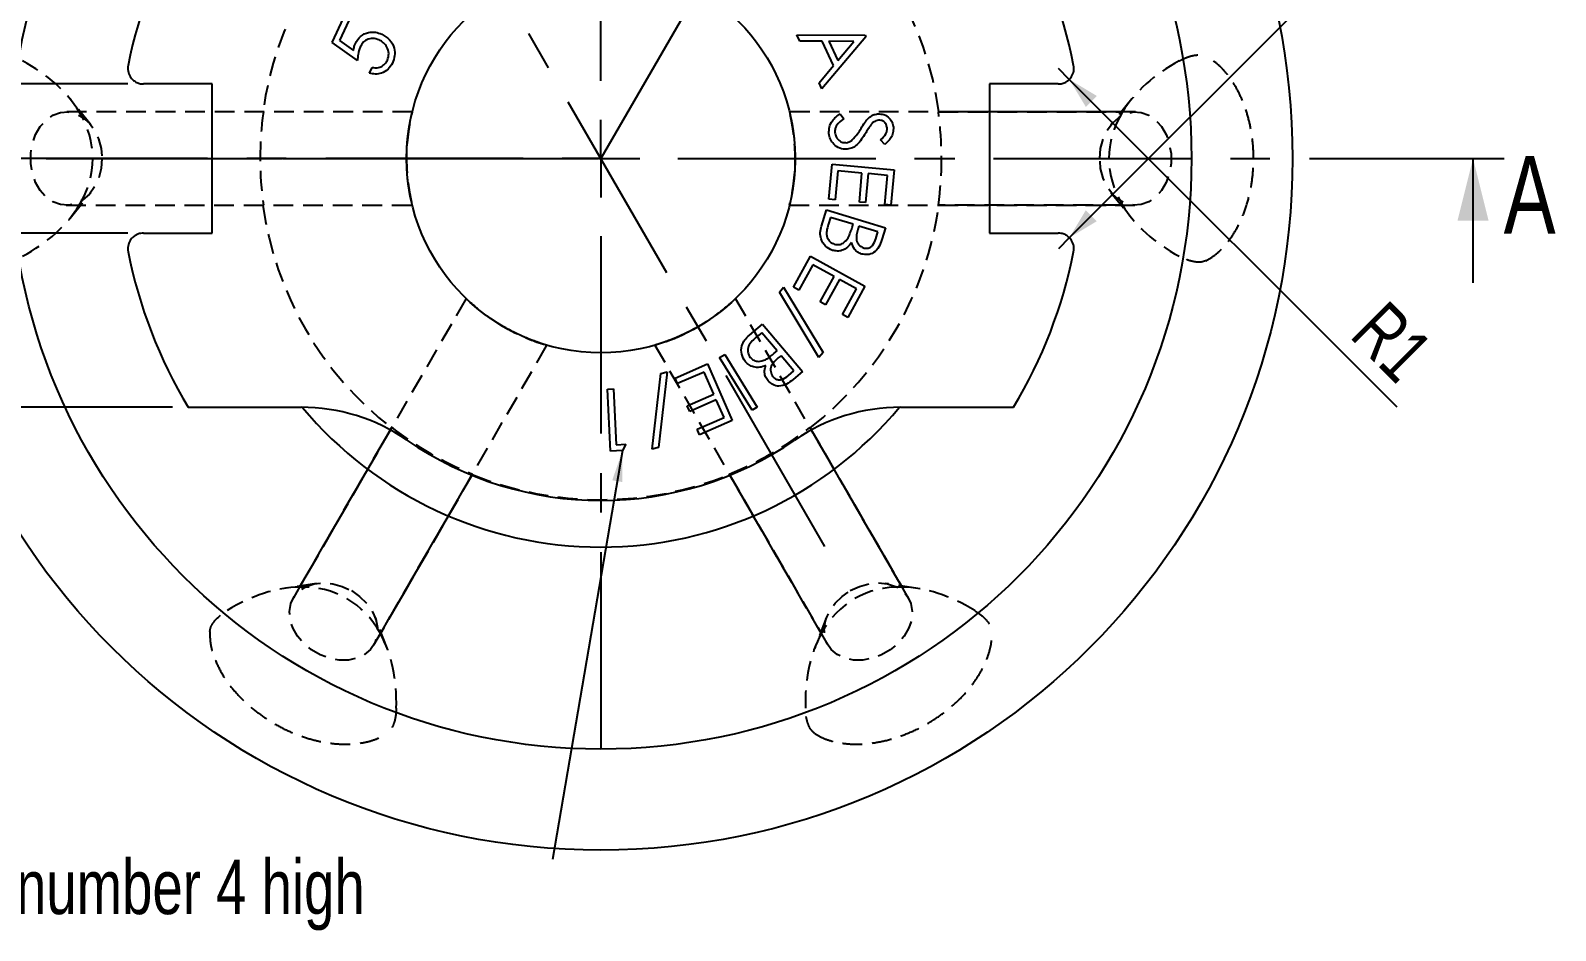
# Model space of a CAD drawing. Header units: millimetres. Extents: x 8 to 412, y 8 to 289.
# Drawn here: x 57.1 to 155.2, y 87.8 to 145.7 of the extents above; entities that cross this region are included whole.
import ezdxf

# ---------------------------------------------------------------- set-up
doc = ezdxf.new("R2010")
doc.units = ezdxf.units.MM
doc.linetypes.add('CENTERX2', pattern=[20.32, 12.7, -2.54, 2.54, -2.54])
doc.linetypes.add('HIDDEN', pattern=[1.905, 1.27, -0.635])
for name, color, linetype in [('CENTERLINE', 4, 'CENTERX2'), ('DIMENSIONS', 2, 'Continuous'), ('HIDDEN', 3, 'HIDDEN'), ('TEXT', 2, 'Continuous')]:
    doc.layers.add(name, color=color, linetype=linetype)
doc.layers.add('OUTLINE', color=7, linetype='Continuous', lineweight=25)
doc.styles.add('SLDTEXTSTYLE0', font='TXT', dxfattribs={"width": 0.75})
doc.dimstyles.new('SLDDIMSTYLE0', dxfattribs={"dimtxt": 3.5, "dimasz": 2, "dimexe": 0, "dimexo": 0.0625, "dimgap": 0.875, "dimtad": 1, "dimrnd": 1e-09, "dimzin": 12, "dimdsep": 46, "dimtxsty": 'SLDTEXTSTYLE0', "dimsah": 1, "dimcen": 0.09, "dimadec": 0, "dimazin": 3, "dimtfac": 1, "dimtofl": 0, "dimtmove": 0, "dimatfit": 3, "dimfxl": 0, "dimfrac": 2, "dimtolj": 1, "dimtzin": 12, "dimarcsym": 0})
doc.dimstyles.new('SLDDIMSTYLE1', dxfattribs={"dimtxt": 3.5, "dimasz": 2, "dimexe": 0, "dimexo": 0.0625, "dimgap": 0.875, "dimtad": 1, "dimrnd": 1e-09, "dimzin": 12, "dimdsep": 46, "dimtxsty": 'SLDTEXTSTYLE0', "dimsah": 1, "dimcen": 0, "dimadec": 0, "dimazin": 3, "dimtfac": 1, "dimtofl": 0, "dimtmove": 0, "dimatfit": 3, "dimfxl": 0, "dimfrac": 2, "dimtolj": 1, "dimtzin": 12, "dimarcsym": 0})
doc.dimstyles.new('SLDDIMSTYLE3', dxfattribs={"dimtxt": 3.5, "dimasz": 2, "dimexe": 0, "dimexo": 0.0625, "dimgap": 0.875, "dimtad": 1, "dimrnd": 1e-09, "dimzin": 12, "dimdsep": 46, "dimtxsty": 'SLDTEXTSTYLE0', "dimsah": 1, "dimcen": 0.09, "dimadec": 0, "dimazin": 3, "dimtol": 1, "dimtp": 0.1, "dimtfac": 1, "dimtofl": 0, "dimtmove": 0, "dimatfit": 3, "dimfxl": 0, "dimfrac": 2, "dimtolj": 1, "dimarcsym": 0})
doc.dimstyles.new('SLDDIMSTYLE4', dxfattribs={"dimtxt": 3.5, "dimasz": 2, "dimexe": 0, "dimexo": 0.0625, "dimgap": 0.875, "dimtad": 1, "dimrnd": 1e-09, "dimzin": 12, "dimdsep": 46, "dimtxsty": 'SLDTEXTSTYLE0', "dimsah": 1, "dimcen": 0, "dimadec": 0, "dimazin": 3, "dimtfac": 1, "dimtofl": 0, "dimtmove": 0, "dimatfit": 3, "dimfxl": 0, "dimfrac": 2, "dimtolj": 1, "dimtzin": 12, "dimarcsym": 0})
doc.dimstyles.new('SLDDIMSTYLE5', dxfattribs={"dimtxt": 0.18, "dimasz": 2, "dimexe": 0, "dimexo": 0.0625, "dimgap": 0, "dimtad": 0, "dimtih": 1, "dimtoh": 1, "dimdec": 0, "dimrnd": 1e-09, "dimzin": 0, "dimdsep": 46, "dimtxsty": 'Standard', "dimsah": 1, "dimcen": 0.09, "dimadec": 0, "dimazin": 0, "dimtfac": 2, "dimtdec": 0, "dimtofl": 0, "dimtmove": 0, "dimatfit": 3, "dimfxl": 0, "dimfrac": 2, "dimtolj": 1, "dimtzin": 0, "dimarcsym": 0})

# ---------------------------------------------------------------- blocks, each defined once
blk = doc.blocks.new('_D')
at = {"layer": 'DIMENSIONS'}
for p, q in [((66.227, 153.43), (21.779, 153.43)), ((23.779, 153.43), (23.779, 121.43)), ((66.227, 121.43), (21.779, 121.43))]:
    blk.add_line(p, q, dxfattribs=at)
for points in [[(23.779, 153.43), (23.279, 151.43), (24.279, 151.43)], [(23.779, 121.43), (24.279, 123.43), (23.279, 123.43)]]:
    blk.add_solid(points, dxfattribs=at)
at = {"layer": 'DIMENSIONS', "insert": (19.267, 134.845), "char_height": 3.5, "attachment_point": 1, "rotation": 90, "style": 'SLDTEXTSTYLE0'}
blk.add_mtext('32', dxfattribs=at)
blk = doc.blocks.new('_D_1')
at = {"layer": 'DIMENSIONS'}
for q in [(122.6, 187.349), (93.779, 137.43)]:
    blk.add_line((104.779, 156.482), q, dxfattribs=at)
blk.add_solid([(104.779, 156.482), (106.212, 157.964), (105.346, 158.464)], dxfattribs=at)
at = {"layer": 'DIMENSIONS', "char_height": 3.5, "attachment_point": 1, "rotation": 60, "style": 'SLDTEXTSTYLE0'}
for s, insert in [('22', (115.317, 183.751)), ('R', (113.9, 181.297))]:
    blk.add_mtext(s, dxfattribs=dict(at, insert=insert))
blk = doc.blocks.new('_D_3')
at = {"layer": 'DIMENSIONS'}
for p, q in [((63.345, 142.23), (30.683, 142.23)), ((32.683, 142.23), (32.683, 132.63)), ((63.345, 132.63), (30.683, 132.63))]:
    blk.add_line(p, q, dxfattribs=at)
for points in [[(32.683, 142.23), (32.183, 140.23), (33.183, 140.23)], [(32.683, 132.63), (33.183, 134.63), (32.183, 134.63)]]:
    blk.add_solid(points, dxfattribs=at)
at = {"layer": 'DIMENSIONS', "attachment_point": 1, "rotation": 90, "style": 'SLDTEXTSTYLE0'}
for s, insert, char_height in [('0,10', (25.215, 138.901), 2.5), ('0', (29.183, 138.901), 2.5), ('+', (25.215, 136.881), 2.5), ('9,6', (28.171, 129.494), 3.5)]:
    blk.add_mtext(s, dxfattribs=dict(at, insert=insert, char_height=char_height))
blk = doc.blocks.new('_D_4')
at = {"layer": 'DIMENSIONS'}
for q in [(147.048, 155.465), (123.213, 131.63)]:
    blk.add_line((123.92, 132.337), q, dxfattribs=at)
blk.add_solid([(123.92, 132.337), (125.687, 133.397), (124.98, 134.105)], dxfattribs=at)
at = {"layer": 'DIMENSIONS', "insert": (140.033, 154.815), "char_height": 3.5, "attachment_point": 1, "rotation": 45, "style": 'SLDTEXTSTYLE0'}
blk.add_mtext('R1', dxfattribs=at)
blk = doc.blocks.new('_D_5')
at = {"layer": 'DIMENSIONS'}
for q in [(123.213, 143.23), (144.995, 121.447)]:
    blk.add_line((123.92, 142.523), q, dxfattribs=at)
blk.add_solid([(123.92, 142.523), (124.98, 140.755), (125.687, 141.462)], dxfattribs=at)
at = {"layer": 'DIMENSIONS', "insert": (144.344, 128.46), "char_height": 3.5, "attachment_point": 1, "rotation": 315, "style": 'SLDTEXTSTYLE0'}
blk.add_mtext('R1', dxfattribs=at)
blk = doc.blocks.new('SW_CENTERMARKSYMBOL_0')
at = {"layer": 'CENTERLINE', "color": 0}
for p, q in [((0, 5), (0, 44.954)), ((0, 0), (0, 2.5)), ((-5, 0), (-40.5, 0)), ((0, 0), (-2.5, 0)), ((0, 0), (0, -2.5)), ((0, 0), (2.5, 0)), ((5, 0), (40.5, 0)), ((0, -5), (0, -40.5))]:
    blk.add_line(p, q, dxfattribs=at)

msp = doc.modelspace()

# ---------------------------------------------------------------- linework, layer by layer
at = {"layer": 'CENTERLINE'}
for p, q in [((108.18869, 112.47056), (79.25191, 162.59053)), ((37.76754, 137.4297), (151.89456, 137.4297)), ((60.59304, 137.4297), (93.64707, 137.4297))]:
    msp.add_line(p, q, dxfattribs=at)
at = {"layer": 'CENTERLINE', "linetype": 'Continuous'}
msp.add_line((149.89456, 129.4297), (149.89456, 137.4297), dxfattribs=at)
at = {"layer": 'CENTERLINE'}
msp.add_solid([(149.89456, 137.4297), (148.89456, 133.4297), (150.89456, 133.4297)], dxfattribs=at)
at = {"layer": 'HIDDEN'}
for p, q in [((81.64206, 140.4297), (59.37803, 140.4297)), ((60.95928, 139.60667), (59.62198, 141.26195)), ((72.03449, 140.4297), (72.06415, 140.4297)), ((128.179, 140.4297), (105.91487, 140.4297)), ((115.49289, 140.4297), (127.34427, 140.4297)), ((115.52254, 140.4297), (115.49289, 140.4297)), ((127.3518, 140.4297), (115.52254, 140.4297)), ((127.93506, 141.26195), (126.59775, 139.60667)), ((127.34427, 140.4297), (127.3518, 140.4297)), ((59.37803, 134.4297), (81.64216, 134.4297)), ((59.62198, 133.59746), (60.95928, 135.25274)), ((72.03449, 134.4297), (72.06415, 134.4297)), ((105.91498, 134.4297), (128.179, 134.4297)), ((115.49289, 134.4297), (127.34427, 134.4297)), ((115.52254, 134.4297), (115.49289, 134.4297)), ((127.3518, 134.4297), (115.52254, 134.4297)), ((126.59775, 135.25274), (127.93506, 133.59746)), ((127.34427, 134.4297), (127.3518, 134.4297)), ((85.11221, 128.41922), (73.9802, 109.13801)), ((113.57684, 109.13801), (102.44477, 128.41931)), ((79.17635, 106.13801), (90.30842, 125.41931)), ((97.24867, 125.41922), (108.38068, 106.13801)), ((74.3938, 109.85439), (80.30843, 120.09883)), ((80.32326, 120.12451), (74.39757, 109.86091)), ((80.30843, 120.09883), (80.32326, 120.12451)), ((107.23378, 120.12451), (113.15947, 109.86091)), ((107.2486, 120.09883), (107.23378, 120.12451)), ((113.16323, 109.85439), (107.2486, 120.09883)), ((79.58995, 106.85439), (85.50458, 117.09883)), ((85.51941, 117.12451), (79.59372, 106.86091)), ((85.50458, 117.09883), (85.51941, 117.12451)), ((102.05245, 117.09883), (102.03763, 117.12451)), ((102.03763, 117.12451), (107.96332, 106.86091)), ((107.96708, 106.85439), (102.05245, 117.09883)), ((75.48359, 110.0959), (73.38143, 109.7654)), ((114.17561, 109.7654), (112.07344, 110.0959)), ((74.39757, 109.86091), (74.3938, 109.85439)), ((113.15947, 109.86091), (113.16323, 109.85439)), ((80.01907, 105.93315), (79.25421, 107.91893)), ((108.30283, 107.91893), (107.53796, 105.93315)), ((79.59372, 106.86091), (79.58995, 106.85439)), ((107.96332, 106.86091), (107.96708, 106.85439))]:
    msp.add_line(p, q, dxfattribs=at)
at = {"layer": 'HIDDEN', "flags": 128}
for points in [[(61.67616, 137.4297), (61.62243, 136.78479), (61.46376, 136.17004), (61.20756, 135.61418), (60.86581, 135.14322), (60.4545, 134.77917), (59.99285, 134.53905), (59.50245, 134.4341), (59.00623, 134.46922), (58.5274, 134.64277), (58.08835, 134.94664), (57.70959, 135.36661), (57.40886, 135.88304), (57.2002, 136.4718), (57.09337, 137.10535), (57.09337, 137.75406), (57.2002, 138.38761), (57.40886, 138.97637), (57.70959, 139.4928), (58.08835, 139.91277), (58.5274, 140.21663), (59.00623, 140.39018), (59.50245, 140.4253), (59.99285, 140.32035), (60.4545, 140.08024), (60.86581, 139.71619), (61.20756, 139.24523), (61.46376, 138.68937), (61.62243, 138.07462), (61.67616, 137.4297)], [(125.88087, 137.4297), (125.9346, 138.07462), (126.09327, 138.68937), (126.34948, 139.24523), (126.69122, 139.71619), (127.10254, 140.08024), (127.56419, 140.32035), (128.05459, 140.4253), (128.5508, 140.39018), (129.02963, 140.21663), (129.46869, 139.91277), (129.84744, 139.4928), (130.14818, 138.97637), (130.35684, 138.38761), (130.46367, 137.75406), (130.46367, 137.10535), (130.35684, 136.4718), (130.14818, 135.88304), (129.84744, 135.36661), (129.46869, 134.94664), (129.02963, 134.64277), (128.5508, 134.46922), (128.05459, 134.4341), (127.56419, 134.53905), (127.10254, 134.77917), (126.69122, 135.14322), (126.34948, 135.61418), (126.09327, 136.17004), (125.9346, 136.78479), (125.88087, 137.4297)], [(77.72734, 109.62825), (78.25899, 109.25926), (78.71204, 108.81447), (79.06533, 108.31466), (79.30232, 107.78322), (79.41194, 107.24499), (79.38906, 106.72513), (79.23475, 106.24796), (78.95623, 105.83579), (78.56651, 105.50788), (78.08383, 105.27958), (77.53075, 105.16155), (76.93314, 105.15932), (76.31893, 105.273), (75.71685, 105.49726), (75.15504, 105.82161), (74.65979, 106.2309), (74.25424, 106.70599), (73.95736, 107.22465), (73.78303, 107.76264), (73.73941, 108.29481), (73.82853, 108.79626), (74.04622, 109.24356), (74.3823, 109.61578), (74.82108, 109.89552), (75.34201, 110.06971), (75.92075, 110.13019), (76.53023, 110.07414), (77.14197, 109.90417), (77.72734, 109.62825)], [(109.82969, 109.62825), (110.41507, 109.90417), (111.0268, 110.07414), (111.63629, 110.13019), (112.21503, 110.06971), (112.73596, 109.89552), (113.17473, 109.61578), (113.51082, 109.24356), (113.72851, 108.79626), (113.81763, 108.29481), (113.774, 107.76264), (113.59967, 107.22465), (113.30279, 106.70599), (112.89725, 106.2309), (112.40199, 105.82161), (111.84019, 105.49726), (111.23811, 105.273), (110.6239, 105.15932), (110.02628, 105.16155), (109.4732, 105.27958), (108.99052, 105.50788), (108.60081, 105.83579), (108.32229, 106.24796), (108.16798, 106.72513), (108.1451, 107.24499), (108.25472, 107.78322), (108.49171, 108.31466), (108.84499, 108.81447), (109.29805, 109.25926), (109.82969, 109.62825)]]:
    msp.add_lwpolyline(points, dxfattribs=at)
at = {"layer": 'HIDDEN'}
for radius, start, end in [(21.95, 127.8554454, 172.1445546), (21.95, 7.8554454, 52.1445546), (21.92063, 172.1339617, 187.8660383), (21.92063, 352.1339617, 7.8660383), (21.95, 187.8554454, 232.1445546), (21.95, 307.8554454, 352.1445546), (21.92063, 232.1339617, 247.8660383), (21.92063, 292.1339617, 307.8660383), (21.95, 247.8554454, 292.1445546)]:
    msp.add_arc((93.77852, 137.4297), radius, start, end, dxfattribs=at)
for centre, major_axis, start_param, end_param in [((49.0598, 137.4297), (-12.01087, 0), 3.52352498, 4.03791479), ((138.49723, 137.4297), (12.01087, 0), 2.24527051, 2.75966032), ((49.20599, 137.4297), (-11.88231, 0), 2.75531091, 3.5278744), ((138.35104, 137.4297), (11.88231, 0), 2.75531091, 3.5278744), ((49.0598, 137.4297), (-12.01087, 0), 2.24527051, 2.75966032), ((138.49723, 137.4297), (12.01087, 0), 3.52352498, 4.03791479), ((71.49225, 98.82876), (-5.94115, -10.29038), 2.75531091, 3.5278744), ((116.06478, 98.82876), (5.94115, -10.29038), 2.75531091, 3.5278744), ((71.41916, 98.70216), (-6.00543, -10.40171), 3.52352498, 4.03791479), ((116.13788, 98.70216), (6.00543, -10.40171), 2.24527051, 2.75966032), ((71.41916, 98.70216), (-6.00543, -10.40171), 2.24527051, 2.75966032), ((116.13788, 98.70216), (6.00543, -10.40171), 3.52352498, 4.03791479)]:
    msp.add_ellipse(centre, major_axis=major_axis, ratio=0.67014833, start_param=start_param, end_param=end_param, dxfattribs=at)
for points, knots in [([(130.99661, 143.71631), (131.0505, 143.74438), (131.27871, 143.86326), (131.69967, 144.0313), (132.20046, 144.12063), (132.52518, 144.08367), (132.66462, 144.0226), (132.7044, 144.00518)], [0, 0, 0, 0, 0.08558019, 0.36242707, 0.64019115, 0.89737032, 1, 1, 1, 1]), ([(132.7044, 130.85422), (132.89756, 130.96558), (133.28384, 131.18825), (133.87487, 131.73727), (134.45278, 132.48214), (134.96603, 133.41918), (135.36083, 134.46968), (135.62771, 135.56074), (135.76712, 136.68655), (135.78799, 137.79682), (135.69075, 138.88427), (135.48939, 139.92149), (135.18676, 140.88914), (134.7954, 141.77605), (134.3253, 142.55367), (133.80454, 143.19129), (133.25874, 143.68757), (132.88919, 143.8993), (132.7044, 144.00518)], [0, 0, 0, 0, 0.06128925, 0.12255993, 0.19451723, 0.26643912, 0.33219825, 0.39794028, 0.45927827, 0.52061284, 0.58008382, 0.63956066, 0.69927324, 0.75899909, 0.82086592, 0.8827525, 0.94136841, 1, 1, 1, 1]), ([(60.21277, 140.4297), (60.21065, 140.4297), (60.20816, 140.4297), (60.20561, 140.4297), (60.20524, 140.4297)], [0, 0, 0, 0, 0.85250721, 1, 1, 1, 1]), ([(81.27852, 137.4297), (81.28413, 137.15132), (81.29533, 136.5953), (81.3732, 135.85019), (81.48209, 135.14743), (81.58162, 134.68903), (81.63531, 134.46144), (81.6507, 134.40385), (81.62141, 134.51589), (81.54267, 134.86166), (81.43502, 135.41302), (81.341, 136.12304), (81.29096, 136.77275), (81.2741, 137.38029), (81.28625, 137.99423), (81.33405, 138.67638), (81.41107, 139.27224), (81.49239, 139.74544), (81.56977, 140.11827), (81.63041, 140.38004), (81.65105, 140.45718), (81.62907, 140.37216), (81.57351, 140.13453), (81.47302, 139.66357), (81.36036, 138.92039), (81.2901, 138.15512), (81.28204, 137.65053), (81.27852, 137.4297)], [0, 0, 0, 0, 0.03407832, 0.06806357, 0.10408246, 0.15978098, 0.19968015, 0.23964054, 0.29156341, 0.34348089, 0.40575986, 0.44633036, 0.47469122, 0.49795274, 0.52125918, 0.54950071, 0.59211584, 0.62879919, 0.66555477, 0.71758463, 0.7696044, 0.80692831, 0.84420021, 0.89696079, 0.93811461, 0.97291703, 1, 1, 1, 1]), ([(106.27852, 137.4297), (106.27291, 137.70809), (106.2617, 138.26411), (106.18383, 139.00922), (106.07494, 139.71198), (105.97542, 140.17038), (105.92172, 140.39796), (105.90634, 140.45556), (105.93563, 140.34352), (106.01436, 139.99775), (106.12201, 139.44639), (106.21604, 138.73637), (106.26608, 138.08666), (106.28293, 137.47912), (106.27079, 136.86518), (106.22299, 136.18303), (106.14596, 135.58716), (106.06464, 135.11397), (105.98727, 134.74114), (105.92662, 134.47937), (105.90598, 134.40223), (105.92797, 134.48724), (105.98353, 134.72488), (106.08401, 135.19584), (106.19668, 135.93902), (106.26694, 136.70429), (106.27499, 137.20888), (106.27852, 137.4297)], [0, 0, 0, 0, 0.03407832, 0.06806357, 0.10408246, 0.15978098, 0.19968015, 0.23964054, 0.29156341, 0.34348089, 0.40575986, 0.44633036, 0.47469122, 0.49795274, 0.52125918, 0.54950071, 0.59211584, 0.62879919, 0.66555477, 0.71758463, 0.7696044, 0.80692831, 0.84420021, 0.89696079, 0.93811461, 0.97291703, 1, 1, 1, 1]), ([(60.21277, 134.4297), (60.21065, 134.4297), (60.20816, 134.4297), (60.20561, 134.4297), (60.20524, 134.4297)], [0, 0, 0, 0, 0.85250721, 1, 1, 1, 1]), ([(132.7044, 130.85422), (132.59169, 130.81441), (132.36588, 130.73464), (131.89072, 130.78188), (131.41709, 130.93163), (131.12499, 131.07854), (130.99661, 131.1431)], [0, 0, 0, 0, 0.27001182, 0.54099607, 0.79825642, 1, 1, 1, 1]), ([(87.52852, 126.60439), (87.77241, 126.47005), (88.25954, 126.20175), (88.94376, 125.89663), (89.60681, 125.63955), (90.05356, 125.49654), (90.2775, 125.42925), (90.33508, 125.41377), (90.2234, 125.44443), (89.88459, 125.54913), (89.35327, 125.73158), (88.69136, 126.00516), (88.10368, 126.28668), (87.5691, 126.57586), (87.04349, 126.89334), (86.47663, 127.27581), (85.99911, 127.64045), (85.62997, 127.94747), (85.34578, 128.2009), (85.1494, 128.3843), (85.09291, 128.44075), (85.15555, 128.3792), (85.33357, 128.21227), (85.69119, 127.88977), (86.27846, 127.4206), (86.90608, 126.97712), (87.33904, 126.71785), (87.52852, 126.60439)], [0, 0, 0, 0, 0.03407832, 0.06806358, 0.10408247, 0.15978099, 0.19968016, 0.23964055, 0.29156342, 0.3434809, 0.40575987, 0.44633037, 0.47469122, 0.49795275, 0.52125918, 0.54950072, 0.59211584, 0.62879919, 0.66555478, 0.71758464, 0.76960441, 0.80692833, 0.84420022, 0.8969608, 0.93811462, 0.97291703, 1, 1, 1, 1]), ([(100.02852, 126.60439), (100.2668, 126.74844), (100.74273, 127.03615), (101.34908, 127.47615), (101.90324, 127.92182), (102.25046, 128.23722), (102.42071, 128.39751), (102.4629, 128.43963), (102.38051, 128.35825), (102.12043, 128.11717), (101.69676, 127.74826), (101.12888, 127.31183), (100.59124, 126.94364), (100.07352, 126.62527), (99.53576, 126.32882), (98.9211, 126.02914), (98.36655, 125.79791), (97.9161, 125.63174), (97.55453, 125.51233), (97.29751, 125.43397), (97.22038, 125.41327), (97.305, 125.43674), (97.53858, 125.50745), (97.99668, 125.6559), (98.69663, 125.92992), (99.3945, 126.25171), (99.83552, 126.49703), (100.02852, 126.60439)], [0, 0, 0, 0, 0.03407831, 0.06806356, 0.10408246, 0.15978097, 0.19968015, 0.23964054, 0.2915634, 0.34348089, 0.40575985, 0.44633035, 0.47469121, 0.49795274, 0.52125916, 0.54950071, 0.59211583, 0.62879918, 0.66555476, 0.71758463, 0.76960439, 0.80692831, 0.8442002, 0.89696078, 0.9381146, 0.97291702, 1, 1, 1, 1]), ([(68.62104, 107.00664), (68.64292, 107.12415), (68.68674, 107.3596), (68.96523, 107.74748), (69.33174, 108.08278), (69.60501, 108.26229), (69.72511, 108.34119)], [0, 0, 0, 0, 0.27001181, 0.540995256, 0.798255172, 1, 1, 1, 1]), ([(117.83192, 108.34119), (117.88318, 108.30856), (118.10024, 108.17036), (118.45625, 107.88982), (118.784, 107.50079), (118.91435, 107.20109), (118.93119, 107.0498), (118.93599, 107.00664)], [0, 0, 0, 0, 0.08558113, 0.36242768, 0.64019174, 0.89736995, 1, 1, 1, 1]), ([(68.62104, 107.00664), (68.6209, 106.78368), (68.6206, 106.33782), (68.80055, 105.55146), (69.15667, 104.67854), (69.71155, 103.76554), (70.4239, 102.89837), (71.23535, 102.12173), (72.14062, 101.43809), (73.09172, 100.86488), (74.08209, 100.40536), (75.08103, 100.06114), (76.07036, 99.8394), (77.03412, 99.73488), (77.94261, 99.75317), (78.75519, 99.88536), (79.45788, 100.1099), (79.82602, 100.32407), (80.01011, 100.43116)], [0, 0, 0, 0, 0.06128927, 0.12255998, 0.19451721, 0.26643903, 0.33219833, 0.39794017, 0.45927828, 0.52061275, 0.58008382, 0.63956064, 0.69927321, 0.75899907, 0.82086585, 0.88275251, 0.94136849, 1, 1, 1, 1]), ([(107.54693, 100.43116), (107.73994, 100.31955), (108.12592, 100.09637), (108.8969, 99.85903), (109.83094, 99.73098), (110.89906, 99.75501), (112.00622, 99.93835), (113.08454, 100.25276), (114.12922, 100.69493), (115.10119, 101.23199), (115.99433, 101.85993), (116.7919, 102.55292), (117.4786, 103.29884), (118.051, 104.08122), (118.4894, 104.87714), (118.78121, 105.64695), (118.9381, 106.36777), (118.93669, 106.79366), (118.93599, 107.00664)], [0, 0, 0, 0, 0.06128923, 0.12255993, 0.19451722, 0.2664391, 0.3321983, 0.39794025, 0.45927827, 0.52061282, 0.58008384, 0.63956066, 0.69927317, 0.75899909, 0.82086584, 0.88275244, 0.94136845, 1, 1, 1, 1]), ([(80.61383, 102.05459), (80.6112, 101.99388), (80.60004, 101.7368), (80.53509, 101.28822), (80.36206, 100.80986), (80.16769, 100.54713), (80.04508, 100.4569), (80.01011, 100.43116)], [0, 0, 0, 0, 0.08557978, 0.3624268, 0.64019151, 0.89737005, 1, 1, 1, 1]), ([(107.54693, 100.43116), (107.45609, 100.50886), (107.2741, 100.66453), (107.07743, 101.09965), (106.97031, 101.58471), (106.95148, 101.91112), (106.94321, 102.05459)], [0, 0, 0, 0, 0.27001147, 0.54099666, 0.79825553, 1, 1, 1, 1])]:
    msp.add_open_spline(points, degree=3, knots=knots, dxfattribs=at)
at = {"layer": 'OUTLINE'}
for p, q in [((76.48472, 144.90502), (77.21389, 146.46833)), ((77.55764, 146.30807), (76.95748, 145.02201)), ((106.38893, 145.38789), (110.79037, 145.35824)), ((106.57563, 144.98565), (106.38893, 145.38789)), ((110.83124, 145.2701), (108.00351, 141.91033)), ((110.79037, 145.35824), (110.83124, 145.2701)), ((78.12094, 143.73675), (76.48472, 144.90502)), ((76.95748, 145.02201), (77.85812, 144.38499)), ((108.02515, 144.97203), (106.57563, 144.98565)), ((108.7471, 143.41674), (108.02515, 144.97203)), ((110.04518, 144.95841), (108.44903, 144.97203)), ((108.44903, 144.97203), (109.02194, 143.73805)), ((109.02194, 143.73805), (110.04518, 144.95841)), ((78.89257, 142.92506), (79.06565, 143.29605)), ((107.82323, 142.29815), (108.7471, 143.41674)), ((108.00351, 141.91033), (107.82323, 142.29815)), ((68.77852, 142.2297), (64.34452, 142.2297)), ((68.77852, 132.6297), (68.77852, 142.2297)), ((118.77852, 142.2297), (118.77852, 132.6297)), ((123.21251, 142.2297), (118.77852, 142.2297)), ((109.16849, 140.31034), (109.40407, 139.99544)), ((112.05712, 138.33999), (111.77987, 138.63726)), ((108.45685, 134.80713), (108.66278, 137.06995)), ((108.66278, 137.06995), (112.64114, 136.70777)), ((109.01855, 136.63725), (108.84867, 134.77187)), ((110.57944, 136.49463), (109.01855, 136.63725)), ((110.40957, 134.62924), (110.57944, 136.49463)), ((110.96887, 136.45937), (110.799, 134.59399)), ((112.21246, 136.34639), (110.96887, 136.45937)), ((112.64114, 136.70777), (112.43361, 134.42812)), ((112.04098, 134.46418), (112.21246, 136.34639)), ((108.84867, 134.77187), (108.45685, 134.80713)), ((110.799, 134.59399), (110.40957, 134.62924)), ((112.43361, 134.42812), (112.04098, 134.46418)), ((107.97456, 133.08712), (108.29267, 134.12879)), ((108.29267, 134.12879), (112.08674, 132.96933)), ((108.55068, 133.64321), (108.40725, 133.17446)), ((110.00501, 133.1993), (108.55068, 133.64321)), ((64.34452, 132.6297), (68.77852, 132.6297)), ((109.94011, 132.98536), (110.00501, 133.1993)), ((110.38642, 133.08231), (110.32072, 132.86597)), ((111.60117, 132.71132), (110.38642, 133.08231)), ((111.46735, 132.27302), (111.60117, 132.71132)), ((112.08674, 132.96933), (111.85838, 132.22174)), ((118.77852, 132.6297), (123.21251, 132.6297)), ((106.17796, 129.14803), (107.27251, 131.13921)), ((107.42475, 130.59995), (106.52251, 128.95892)), ((107.27251, 131.13921), (110.77171, 129.21533)), ((108.79735, 129.84514), (107.42475, 130.59995)), ((107.89511, 128.20412), (108.79735, 129.84514)), ((109.1403, 129.65604), (108.23806, 128.01501)), ((110.23485, 129.05428), (109.1403, 129.65604)), ((105.2688, 128.83441), (105.53162, 129.15652)), ((107.81367, 124.61886), (105.2688, 128.83441)), ((105.53162, 129.15652), (108.07809, 124.94338)), ((106.52251, 128.95892), (106.17796, 129.14803)), ((109.32459, 127.39883), (110.23485, 129.05428)), ((110.77171, 129.21533), (109.66915, 127.20973)), ((108.23806, 128.01501), (107.89511, 128.20412)), ((103.33219, 126.06766), (104.17194, 126.77519)), ((104.17194, 126.77519), (106.74645, 123.7183)), ((109.66915, 127.20973), (109.32459, 127.39883)), ((104.12546, 126.22391), (103.74726, 125.905)), ((105.11184, 125.05243), (104.12546, 126.22391)), ((101.42193, 124.61988), (101.76087, 124.82821)), ((103.50606, 121.23126), (101.42193, 124.61988)), ((101.76087, 124.82821), (103.845, 121.43959)), ((104.93956, 124.9074), (105.11184, 125.05243)), ((105.37145, 124.74474), (105.19678, 124.5973)), ((106.19597, 123.76557), (105.37145, 124.74474)), ((108.07809, 124.94338), (107.81367, 124.61886)), ((98.04166, 123.7009), (97.49118, 118.83391)), ((97.63942, 123.60635), (98.04166, 123.7009)), ((98.55637, 123.30567), (100.63089, 124.21192)), ((100.42335, 123.69269), (98.71342, 122.94589)), ((101.04836, 122.2624), (100.42335, 123.69269)), ((100.63089, 124.21192), (102.22384, 120.56528)), ((105.84261, 123.4675), (106.19597, 123.76557)), ((106.74645, 123.7183), (106.14389, 123.21109)), ((97.08654, 118.73936), (97.63942, 123.60635)), ((98.71342, 122.94589), (98.55637, 123.30567)), ((94.20378, 122.58371), (94.59882, 122.60214)), ((94.39128, 118.60535), (94.20378, 122.58371)), ((94.59882, 122.60214), (94.76869, 119.0132)), ((99.33842, 121.5156), (101.04836, 122.2624)), ((101.2038, 121.90583), (99.49387, 121.15903)), ((101.7022, 120.7656), (101.2038, 121.90583)), ((68.40136, 121.4297), (74.49122, 121.4297)), ((99.49387, 121.15903), (99.33842, 121.5156)), ((99.97704, 120.0116), (101.7022, 120.7656)), ((103.845, 121.43959), (103.50606, 121.23126)), ((113.06582, 121.4297), (119.15567, 121.4297)), ((100.13409, 119.65182), (99.97704, 120.0116)), ((102.22384, 120.56528), (100.13409, 119.65182)), ((94.76869, 119.0132), (95.39369, 119.04285)), ((95.39369, 119.04285), (95.17333, 118.64221)), ((97.49118, 118.83391), (97.08654, 118.73936)), ((95.17333, 118.64221), (94.39128, 118.60535))]:
    msp.add_line(p, q, dxfattribs=at)
for radius in [44.5, 38, 12.5]:
    msp.add_circle((93.77852, 137.4297), radius, dxfattribs=at)
for centre, radius, start, end in [((93.77852, 137.4297), 31, 148.927049, 168.852622), ((93.77852, 137.4297), 31, 11.147378, 31.072951), ((64.34452, 143.2297), 1, 259.8075959, 270), ((123.21251, 143.2297), 1, 270, 280.1924041), ((64.34452, 131.6297), 1, 90, 100.1924041), ((123.21251, 131.6297), 1, 79.8075959, 90), ((93.77852, 137.4297), 31, 191.147378, 211.072951), ((93.77852, 137.4297), 31, 328.927049, 348.852622), ((74.49122, 109.4297), 12, 55.4396782, 90), ((93.77852, 137.4297), 25, 219.7925784, 320.2074216), ((113.06582, 109.4297), 12, 90, 124.5603218), ((93.77852, 137.4297), 22, 235.4396782, 304.5603218)]:
    msp.add_arc(centre, radius, start, end, dxfattribs=at)
for points, knots in [([(77.98712, 144.84092), (78.08555, 145.00443), (78.28228, 145.33126), (78.78143, 145.56165), (79.27398, 145.5873), (79.55221, 145.48024), (79.69145, 145.42666)], [0, 0, 0, 0, 0.279671527, 0.559016909, 0.779306239, 1, 1, 1, 1]), ([(79.69145, 145.42666), (79.86857, 145.31839), (80.22247, 145.10206), (80.50467, 144.57459), (80.54307, 144.03411), (80.42782, 143.72968), (80.37014, 143.5773)], [0, 0, 0, 0, 0.279901053, 0.559269183, 0.779405233, 1, 1, 1, 1]), ([(77.85812, 144.38499), (77.87356, 144.47263), (77.90112, 144.62912), (77.96085, 144.77621), (77.98712, 144.84092)], [0, 0, 0, 0, 0.56005491, 1, 1, 1, 1]), ([(78.2876, 144.59974), (78.23485, 144.44278), (78.14053, 144.16216), (78.12693, 143.86688), (78.12094, 143.73675)], [0, 0, 0, 0, 0.55931955, 1, 1, 1, 1]), ([(79.50395, 145.06288), (79.37357, 145.10918), (79.11319, 145.20166), (78.72497, 145.10546), (78.44263, 144.88446), (78.33932, 144.69472), (78.2876, 144.59974)], [0, 0, 0, 0, 0.27991063, 0.55902209, 0.77925084, 1, 1, 1, 1]), ([(80.04482, 143.75679), (80.08842, 143.8989), (80.17576, 144.18351), (80.04231, 144.58993), (79.80894, 144.89373), (79.60567, 145.00647), (79.50395, 145.06288)], [0, 0, 0, 0, 0.27899886, 0.55876854, 0.77921127, 1, 1, 1, 1]), ([(63.36339, 143.42304), (63.3631, 143.42154), (63.34067, 143.30676), (63.33592, 143.06309), (63.454, 142.7276), (63.66819, 142.47535), (63.90747, 142.3141), (64.08073, 142.26839), (64.16757, 142.24549)], [0, 0, 0, 0, 0.00335606, 0.25691699, 0.5258472, 0.72159667, 0.86046407, 1, 1, 1, 1]), ([(80.37014, 143.5773), (80.28589, 143.43299), (80.11753, 143.1446), (79.70039, 142.91192), (79.27501, 142.83735), (79.0201, 142.89581), (78.89257, 142.92506)], [0, 0, 0, 0, 0.2798297, 0.5592483, 0.77948657, 1, 1, 1, 1]), ([(79.06565, 143.29605), (79.17544, 143.27623), (79.39457, 143.23666), (79.69201, 143.35014), (79.91459, 143.53055), (80.00141, 143.68139), (80.04482, 143.75679)], [0, 0, 0, 0, 0.28016742, 0.55921954, 0.77964868, 1, 1, 1, 1]), ([(123.38947, 142.24549), (123.47631, 142.26839), (123.64957, 142.3141), (123.88884, 142.47535), (124.10304, 142.72759), (124.22112, 143.06309), (124.21636, 143.30676), (124.19394, 143.42154), (124.19364, 143.42304)], [0, 0, 0, 0, 0.13953679, 0.27840336, 0.47415329, 0.74308313, 0.99664394, 1, 1, 1, 1]), ([(108.45615, 139.0355), (108.45511, 139.18032), (108.45303, 139.46991), (108.69175, 139.94552), (108.98761, 140.17193), (109.16849, 140.31034)], [0, 0, 0, 0, 0.27993964, 0.55977855, 1, 1, 1, 1]), ([(109.40407, 139.99544), (109.23933, 139.86906), (109.00969, 139.69289), (108.83739, 139.35706), (108.8359, 139.19393), (108.83516, 139.11242)], [0, 0, 0, 0, 0.55952161, 0.77993346, 1, 1, 1, 1]), ([(109.95375, 138.62525), (110.07248, 138.75288), (110.28467, 138.981), (110.44655, 139.2469), (110.51785, 139.36403)], [0, 0, 0, 0, 0.55951472, 1, 1, 1, 1]), ([(110.51785, 139.36403), (110.59697, 139.49592), (110.73816, 139.73129), (110.91574, 139.94038), (110.99381, 140.0323)], [0, 0, 0, 0, 0.56036478, 1, 1, 1, 1]), ([(111.14686, 139.5964), (111.08081, 139.49516), (110.96286, 139.31436), (110.85304, 139.12851), (110.80471, 139.04672)], [0, 0, 0, 0, 0.55992211, 1, 1, 1, 1]), ([(110.99381, 140.0323), (111.09088, 140.10917), (111.2643, 140.24653), (111.48095, 140.28583), (111.57635, 140.30313)], [0, 0, 0, 0, 0.55969683, 1, 1, 1, 1]), ([(111.63324, 139.89688), (111.52528, 139.86793), (111.3317, 139.81603), (111.20354, 139.66375), (111.14686, 139.5964)], [0, 0, 0, 0, 0.55772274, 1, 1, 1, 1]), ([(111.57635, 140.30313), (111.71709, 140.30066), (111.99845, 140.29573), (112.33161, 140.06529), (112.53565, 139.76435), (112.57666, 139.54824), (112.59718, 139.44015)], [0, 0, 0, 0, 0.27961611, 0.55896382, 0.77939872, 1, 1, 1, 1]), ([(112.18933, 139.4065), (112.17468, 139.48328), (112.14544, 139.63665), (111.99843, 139.805), (111.81736, 139.89904), (111.69463, 139.8976), (111.63324, 139.89688)], [0, 0, 0, 0, 0.280163881, 0.559567408, 0.779697004, 1, 1, 1, 1]), ([(111.77987, 138.63726), (111.90563, 138.75426), (112.08082, 138.91723), (112.19325, 139.20571), (112.19063, 139.33956), (112.18933, 139.4065)], [0, 0, 0, 0, 0.55986819, 0.77990419, 1, 1, 1, 1]), ([(112.59718, 139.44015), (112.59778, 139.32019), (112.59898, 139.08031), (112.4158, 138.68259), (112.19323, 138.47), (112.05712, 138.33999)], [0, 0, 0, 0, 0.27980955, 0.55955455, 1, 1, 1, 1]), ([(109.63003, 138.02669), (109.46773, 138.03217), (109.14269, 138.04315), (108.76938, 138.32046), (108.52441, 138.66028), (108.47891, 138.91039), (108.45615, 139.0355)], [0, 0, 0, 0, 0.279155177, 0.55905113, 0.779421458, 1, 1, 1, 1]), ([(108.83516, 139.11242), (108.85716, 139.01091), (108.90116, 138.80795), (109.09207, 138.57976), (109.33366, 138.4539), (109.49706, 138.45221), (109.57875, 138.45137)], [0, 0, 0, 0, 0.27996962, 0.55975715, 0.77992507, 1, 1, 1, 1]), ([(109.57875, 138.45137), (109.65624, 138.4682), (109.79479, 138.4983), (109.90512, 138.58641), (109.95375, 138.62525)], [0, 0, 0, 0, 0.559286686, 1, 1, 1, 1]), ([(110.80471, 139.04672), (110.72545, 138.91838), (110.56702, 138.66185), (110.29805, 138.33792), (109.97929, 138.1035), (109.74638, 138.05228), (109.63003, 138.02669)], [0, 0, 0, 0, 0.280478852, 0.560616365, 0.78050462, 1, 1, 1, 1]), ([(64.16757, 132.61392), (64.08073, 132.59101), (63.90747, 132.5453), (63.66819, 132.38406), (63.454, 132.13181), (63.33592, 131.79632), (63.34067, 131.55265), (63.3631, 131.43787), (63.36339, 131.43637)], [0, 0, 0, 0, 0.139535933, 0.278403325, 0.474152798, 0.743083014, 0.99664394, 1, 1, 1, 1]), ([(108.6861, 131.52382), (108.52096, 131.59964), (108.19043, 131.75138), (107.93266, 132.21016), (107.87346, 132.67401), (107.94083, 132.9493), (107.97456, 133.08712)], [0, 0, 0, 0, 0.27909256, 0.5585772, 0.77899982, 1, 1, 1, 1]), ([(108.40725, 133.17446), (108.36808, 133.04127), (108.29009, 132.77615), (108.30235, 132.37826), (108.5017, 132.06181), (108.70055, 131.96808), (108.79988, 131.92126)], [0, 0, 0, 0, 0.28162834, 0.56059794, 0.78050815, 1, 1, 1, 1]), ([(109.6877, 132.3259), (109.74276, 132.44594), (109.84113, 132.66039), (109.90985, 132.88602), (109.94011, 132.98536)], [0, 0, 0, 0, 0.55970461, 1, 1, 1, 1]), ([(110.32072, 132.86597), (110.28838, 132.75404), (110.22389, 132.53078), (110.2021, 132.23146), (110.27968, 132.00939), (110.41121, 131.81181), (110.57155, 131.7341), (110.67809, 131.68247)], [0, 0, 0, 0, 0.25112428, 0.50093758, 0.62628937, 0.75168527, 1, 1, 1, 1]), ([(124.19364, 131.43637), (124.19394, 131.43787), (124.21636, 131.55265), (124.22112, 131.79632), (124.10304, 132.13181), (123.88884, 132.38406), (123.64957, 132.54531), (123.47631, 132.59101), (123.38947, 132.61392)], [0, 0, 0, 0, 0.003356059, 0.256916875, 0.525846713, 0.721596645, 0.860463209, 1, 1, 1, 1]), ([(109.90886, 132.01901), (109.82774, 131.91293), (109.66587, 131.70123), (109.33605, 131.51351), (108.99314, 131.45614), (108.78845, 131.50126), (108.6861, 131.52382)], [0, 0, 0, 0, 0.28052109, 0.55978305, 0.77987807, 1, 1, 1, 1]), ([(108.79988, 131.92126), (108.89757, 131.90325), (109.09302, 131.86723), (109.43935, 131.99578), (109.59359, 132.20081), (109.6877, 132.3259)], [0, 0, 0, 0, 0.28032205, 0.56088927, 1, 1, 1, 1]), ([(110.55709, 131.28744), (110.46762, 131.3229), (110.2887, 131.3938), (110.03128, 131.63606), (109.95524, 131.87392), (109.90886, 132.01901)], [0, 0, 0, 0, 0.28067945, 0.56122243, 1, 1, 1, 1]), ([(111.85838, 132.22174), (111.80556, 132.05999), (111.70041, 131.73802), (111.38157, 131.36563), (110.953, 131.21546), (110.68908, 131.26344), (110.55709, 131.28744)], [0, 0, 0, 0, 0.28138282, 0.56013635, 0.780025, 1, 1, 1, 1]), ([(110.67809, 131.68247), (110.74663, 131.66731), (110.88353, 131.63703), (111.09267, 131.69303), (111.33334, 131.88892), (111.41208, 132.11461), (111.46735, 132.27302)], [0, 0, 0, 0, 0.18695104, 0.373425, 0.56021903, 1, 1, 1, 1]), ([(103.07979, 124.35532), (102.9812, 124.50977), (102.78388, 124.81889), (102.81777, 125.34812), (103.01999, 125.77379), (103.22803, 125.96962), (103.33219, 126.06766)], [0, 0, 0, 0, 0.279114756, 0.558614591, 0.779020222, 1, 1, 1, 1]), ([(103.74726, 125.905), (103.64122, 125.81378), (103.43018, 125.63225), (103.22182, 125.28928), (103.2183, 124.91246), (103.33486, 124.7242), (103.39309, 124.63016)], [0, 0, 0, 0, 0.281662804, 0.560575793, 0.780476151, 1, 1, 1, 1]), ([(103.39309, 124.63016), (103.46586, 124.56124), (103.61147, 124.42334), (103.97561, 124.34291), (104.21845, 124.43272), (104.36665, 124.48753)], [0, 0, 0, 0, 0.28025713, 0.56077292, 1, 1, 1, 1]), ([(104.36665, 124.48753), (104.47841, 124.55927), (104.67811, 124.68746), (104.85964, 124.84016), (104.93956, 124.9074)], [0, 0, 0, 0, 0.559693913, 1, 1, 1, 1]), ([(104.38508, 124.10532), (104.25838, 124.06037), (104.00556, 123.97069), (103.62395, 123.99109), (103.30292, 124.13082), (103.15417, 124.28048), (103.07979, 124.35532)], [0, 0, 0, 0, 0.28054326, 0.55979934, 0.77985741, 1, 1, 1, 1]), ([(104.53331, 123.13256), (104.47738, 123.21159), (104.36553, 123.36965), (104.2785, 123.71461), (104.3447, 123.9573), (104.38508, 124.10532)], [0, 0, 0, 0, 0.28065387, 0.5612823, 1, 1, 1, 1]), ([(105.19678, 124.5973), (105.1081, 124.52025), (104.93122, 124.36655), (104.74887, 124.1253), (104.692, 123.89497), (104.69616, 123.6556), (104.78944, 123.50215), (104.85142, 123.40019)], [0, 0, 0, 0, 0.25112485, 0.50089577, 0.62629396, 0.75166594, 1, 1, 1, 1]), ([(106.14389, 123.21109), (106.01071, 123.10347), (105.74555, 122.88921), (105.27294, 122.74734), (104.82799, 122.85427), (104.63154, 123.0398), (104.53331, 123.13256)], [0, 0, 0, 0, 0.28130191, 0.56004268, 0.78002389, 1, 1, 1, 1]), ([(104.85142, 123.40019), (104.90108, 123.34974), (105.00026, 123.249), (105.20802, 123.18206), (105.51868, 123.2167), (105.70901, 123.36406), (105.84261, 123.4675)], [0, 0, 0, 0, 0.1870667, 0.37358036, 0.56028073, 1, 1, 1, 1]), ([(67.22668, 121.4297), (67.23242, 121.4297), (67.24562, 121.4297), (67.35281, 121.4297), (67.54621, 121.4297), (67.8339, 121.4297), (68.15014, 121.4297), (68.34153, 121.4297), (68.40136, 121.4297)], [0, 0, 0, 0, 0.13066133, 0.30015686, 0.43118355, 0.66346011, 0.89479392, 1, 1, 1, 1]), ([(119.15567, 121.4297), (119.28369, 121.4297), (119.56627, 121.4297), (119.9321, 121.4297), (120.19893, 121.4297), (120.31683, 121.4297), (120.32702, 121.4297), (120.33035, 121.4297)], [0, 0, 0, 0, 0.224911131, 0.496453424, 0.698373137, 0.90120773, 1, 1, 1, 1])]:
    msp.add_open_spline(points, degree=3, knots=knots, dxfattribs=at)

# ---------------------------------------------------------------- block references
at = {"layer": 'CENTERLINE'}
msp.add_blockref('SW_CENTERMARKSYMBOL_0', (93.77852, 137.4297), dxfattribs=at)

# ---------------------------------------------------------------- texts
at = {"layer": 'CENTERLINE', "insert": (151.86641, 137.59784), "char_height": 5, "attachment_point": 1, "style": 'SLDTEXTSTYLE0'}
msp.add_mtext('A', dxfattribs=at)
at = {"layer": 'TEXT', "insert": (49.90148, 92.3151), "char_height": 3.5, "attachment_point": 1, "style": 'SLDTEXTSTYLE0'}
msp.add_mtext('Pairnumber 4 high', dxfattribs=at)

# ---------------------------------------------------------------- dimensions: what is measured, and where the dimension line sits
at = {"layer": 'DIMENSIONS'}
for center, mpoint, dimstyle, picture, middle in [((93.77852, 137.4297), (104.77852, 156.48226), 'SLDDIMSTYLE1', '_D_1', (119.84183, 182.57268)), ((123.21251, 131.6297), (123.91962, 132.33681), 'SLDDIMSTYLE4', '_D_4', (145.21883, 153.63602)), ((123.21251, 143.2297), (123.91962, 142.5226), 'SLDDIMSTYLE4', '_D_5', (143.17502, 123.26722))]:
    dim = msp.add_radius_dim(center=center, mpoint=mpoint, dimstyle=dimstyle, dxfattribs=at)
    dim.commit()
    dim.dimension.update_dxf_attribs({"geometry": picture, "text_midpoint": middle, "dimtype": 164})
for base, p1, p2, dimstyle, picture, middle in [((23.77852, 121.4297), (67.22668, 153.4297), (67.22668, 121.4297), 'SLDDIMSTYLE0', '_D', (23.77852, 137.4297)), ((32.68262, 132.6297), (64.34452, 142.2297), (64.34452, 132.6297), 'SLDDIMSTYLE3', '_D_3', (32.68262, 137.4297))]:
    dim = msp.add_linear_dim(base=base, p1=p1, p2=p2, angle=90, dimstyle=dimstyle, dxfattribs=at)
    dim.commit()
    dim.dimension.update_dxf_attribs({"geometry": picture, "text_midpoint": middle, "dimtype": 160})

# ---------------------------------------------------------------- leaders
at = {"layer": 'TEXT'}
msp.add_leader([(95.17333, 118.64221), (90.66393, 92.32097)], dimstyle='SLDDIMSTYLE5', dxfattribs=at)

doc.saveas('drawing.dxf')
